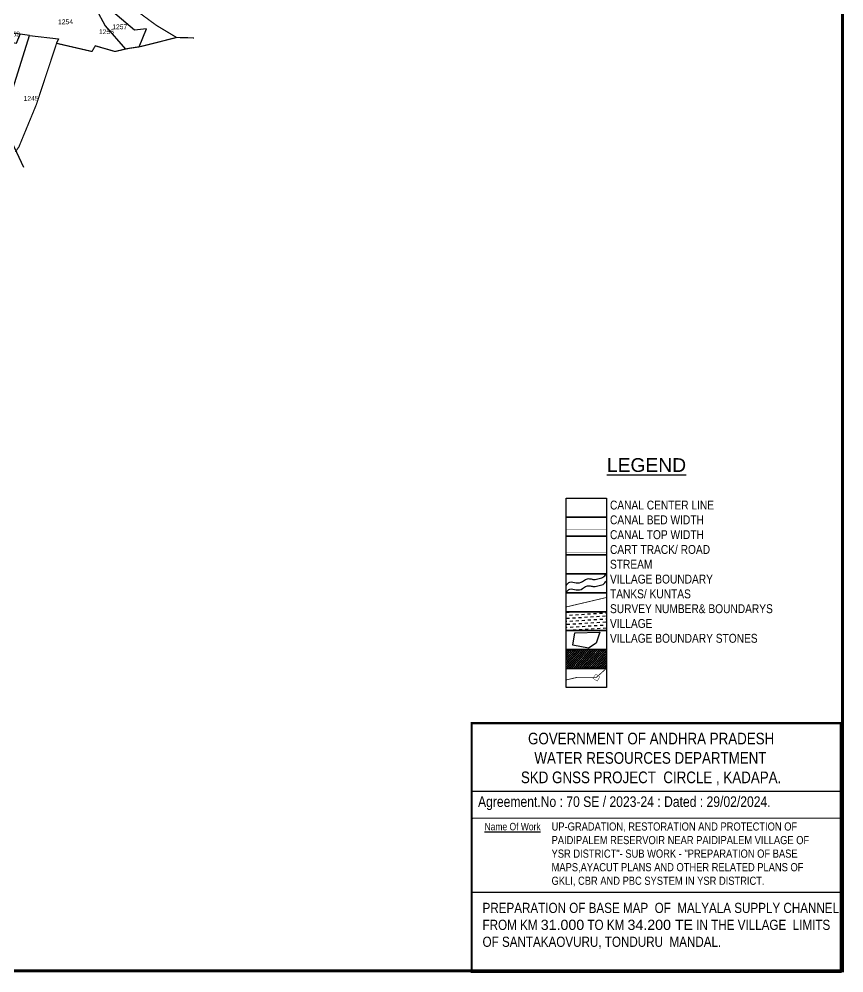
# Model space of a CAD drawing. Header units: inches. Extents: x 210717 to 251299, y 1601244 to 1613022.
# Drawn here: x 216195 to 218934, y 1602804 to 1605974 of the extents above; entities that cross this region are included whole.
import ezdxf
from ezdxf.enums import TextEntityAlignment as Align

# ---------------------------------------------------------------- set-up
doc = ezdxf.new("R2010")
doc.units = ezdxf.units.IN
doc.header["$LTSCALE"] = 15
doc.header["$MEASUREMENT"] = 0
doc.linetypes.add('ACAD_ISO02W100', pattern=[15, 12, -3])
doc.linetypes.add('HIDDEN2', pattern=[0.1875, 0.125, -0.0625])
for name, color, linetype in [('CANAL1', 7, 'Continuous'), ('FRAME 025', 7, 'Continuous'), ('PAPER SIZE', 5, 'Continuous'), ('PLOT', 7, 'Continuous'), ('PLOT NO', 7, 'Continuous'), ('ROAD', 1, 'Continuous'), ('TABLE', 7, 'Continuous'), ('tank', 4, 'Continuous'), ('TITLEBLOCK', 7, 'Continuous'), ('VILLAGE', 7, 'Continuous'), ('VILLAGE BOUNDARY', 5, 'Continuous'), ('VILLAGE BOUNDRY', 5, 'Continuous'), ('VILLAGE STONES', 240, 'Continuous')]:
    doc.layers.add(name, color=color, linetype=linetype)
doc.styles.add('A', font='arial.ttf')
doc.styles.add('ARIALN', font='ARIALN.TTF')
doc.styles.get("Standard").update_dxf_attribs({"font": 'arial.ttf'})

msp = doc.modelspace()

# ---------------------------------------------------------------- hatches: boundary and pattern name
at = {"layer": 'tank'}
h = msp.add_hatch(dxfattribs=at)
h.set_pattern_fill('DASH', color=256, scale=79.819191, angle=3.5405, style=0)
h.set_pattern_definition([(3.5405362, (-289974.302, 489123.353), (9.342204414, 10.574506864), [9.97739893, -9.97739893])])
h.paths.add_polyline_path([(218011.2, 1604004.2), (218145.2, 1604004.2), (218145.2, 1603941.3), (218011.2, 1603941.3)])
at = {"layer": 'VILLAGE', "linetype": 'Continuous'}
h = msp.add_hatch(dxfattribs=at)
h.set_pattern_fill('SACNCR', color=256, scale=53.611877, angle=1.5303, style=0)
h.set_pattern_definition([(46.53031993, (-289974.302, 489123.353), (-3.6476442, 3.457818395), []), (46.53031993, (-289970.7494, 489123.448), (-3.6476442, 3.457818395), [0, -5.026113434])])
h.paths.add_polyline_path([(218011.2, 1603878.5), (218145.2, 1603878.5), (218145.2, 1603815.6), (218011.2, 1603815.6)])

# ---------------------------------------------------------------- linework, layer by layer
at = {"layer": 'CANAL1', "color": 1, "linetype": 'HIDDEN2', "ltscale": 100, "const_width": 0.657}
msp.add_lwpolyline([(218011.2, 1604349.8), (218145.2, 1604349.8)], dxfattribs=at)
at = {"layer": 'CANAL1', "color": 5, "ltscale": 100, "const_width": 0.657}
for points in [[(218145.2, 1604296.8), (218011.2, 1604296.8)], [(218145.2, 1604277.1), (218011.2, 1604277.1)]]:
    msp.add_lwpolyline(points, dxfattribs=at)
at = {"layer": 'CANAL1', "color": 1, "ltscale": 100, "const_width": 0.657}
for points in [[(218145.2, 1604247.1), (218011.2, 1604247.1)], [(218145.2, 1604201.1), (218011.2, 1604201.1)]]:
    msp.add_lwpolyline(points, dxfattribs=at)
at = {"layer": 'FRAME 025', "lineweight": -3}
for points, elevation in [([(217701.6, 1603408), (218927.7, 1603408)], 0.4), ([(217701.6, 1603317.9), (218925.9, 1603318.7)], 4.9), ([(217701.4, 1603072.3), (218927.3, 1603071.7)], 5.9)]:
    msp.add_lwpolyline(points, dxfattribs=dict(at, elevation=elevation))
at = {"layer": 'PAPER SIZE', "color": 5, "const_width": 7.3}
msp.add_lwpolyline([(218923.6, 1602807.3), (217697.7, 1602807.3), (217697.7, 1603633.8), (218923.6, 1603633.8)], close=True, dxfattribs=at)
at = {"layer": 'PLOT'}
for points in [[(216593.9, 1605881.6), (216617.5, 1605941.5), (216578.4, 1605936.8), (216492.1, 1606010), (216471.6, 1606059.3), (216459.5, 1606060)], [(216450.8, 1606006.3), (216480.8, 1605951.6), (216548, 1605874.3)], [(216229.6, 1605919.3), (216198.2, 1605924), (216099.8, 1605941.7)], [(216126.4, 1605903.9), (216186.2, 1605894.2), (216198.2, 1605924)], [(216101.6, 1605719.7), (216158.2, 1605692), (216229.6, 1605919.3), (216325.9, 1605908.4), (216319.2, 1605893.3)]]:
    msp.add_lwpolyline(points, dxfattribs=at)
at = {"layer": 'PLOT NO'}
for points in [[(218011.2, 1604381.2), (218145.2, 1604381.2), (218145.2, 1604318.4), (218011.2, 1604318.4)], [(218011.2, 1604318.4), (218145.2, 1604318.4), (218145.2, 1604255.5), (218011.2, 1604255.5)], [(218011.2, 1604255.5), (218145.2, 1604255.5), (218145.2, 1604192.7), (218011.2, 1604192.7)], [(218011.2, 1604192.7), (218145.2, 1604192.7), (218145.2, 1604129.8), (218011.2, 1604129.8)], [(218011.2, 1604129.8), (218145.2, 1604129.8), (218145.2, 1604067), (218011.2, 1604067)], [(218011.2, 1604067), (218145.2, 1604067), (218145.2, 1604004.2), (218011.2, 1604004.2)], [(218011.2, 1604004.2), (218145.2, 1604004.2), (218145.2, 1603941.3), (218011.2, 1603941.3)], [(218011.2, 1603941.3), (218145.2, 1603941.3), (218145.2, 1603878.5), (218011.2, 1603878.5)], [(218011.2, 1603878.5), (218145.2, 1603878.5), (218145.2, 1603815.6), (218011.2, 1603815.6)], [(218011.2, 1603815.6), (218145.2, 1603815.6), (218145.2, 1603752.8), (218011.2, 1603752.8)]]:
    msp.add_lwpolyline(points, close=True, dxfattribs=at)
msp.add_lwpolyline([(218033.6, 1603892.5), (218040.5, 1603933.9), (218123.2, 1603935.7), (218111.3, 1603899.5), (218086.3, 1603882.8), (218033.6, 1603892.5)], dxfattribs=at)
at = {"layer": 'PLOT NO', "color": 4}
for points in [[(218011.2, 1604091), (218023.5, 1604102.8), (218045, 1604100.3), (218066, 1604104.3), (218072.2, 1604109.3), (218086.4, 1604114.1), (218097.6, 1604112.3), (218108.6, 1604111.1), (218116.9, 1604113.8), (218134.3, 1604118.5), (218145.2, 1604129.8)], [(218011.2, 1604067.4), (218023.5, 1604079.3), (218045, 1604076.8), (218066, 1604080.8), (218072.2, 1604085.8), (218086.4, 1604090.6), (218097.6, 1604088.8), (218108.6, 1604087.6), (218116.9, 1604090.3), (218134.3, 1604094.9), (218145.2, 1604106.3)]]:
    msp.add_spline(points, degree=3, dxfattribs=at)
at = {"layer": 'ROAD', "color": 30}
msp.add_lwpolyline([(216210.6, 1605480.8), (216147.8, 1605615.4), (216134, 1605720.1), (216089.3, 1605777.6), (216073.9, 1605966.4), (216043.6, 1606074.6), (216053.3, 1606127.6), (216080.2, 1606207.8)], dxfattribs=at)
at = {"layer": 'VILLAGE BOUNDARY', "const_width": 4}
msp.add_lwpolyline([(216506.1, 1606059.3), (216651.1, 1605952.7), (216717.9, 1605912.7), (216776, 1605911.2), (216717.9, 1605912.7), (216616.6, 1605887.1), (216593.9, 1605881.6), (216560.5, 1605876.7), (216548, 1605874.3), (216513.4, 1605866), (216447.8, 1605885), (216436.7, 1605866.1), (216319.2, 1605893.3), (216252.2, 1605690.2), (216194.1, 1605549.3), (216182.3, 1605532.7)], dxfattribs=at)
at = {"layer": 'VILLAGE BOUNDRY', "const_width": 10}
msp.add_lwpolyline([(210753, 1611669.9), (218929.3, 1611669.9), (218929.3, 1602810.3), (210753, 1602810.3)], close=True, dxfattribs=at)
at = {"layer": 'VILLAGE BOUNDRY', "linetype": 'ACAD_ISO02W100', "ltscale": 2, "const_width": 2.63}
for points in [[(218011.2, 1604019.8), (218145.2, 1604051.3)], [(218011.2, 1603777.2), (218048.2, 1603785.9), (218112.3, 1603785.9), (218145.2, 1603815.6)]]:
    msp.add_lwpolyline(points, dxfattribs=at)
at = {"layer": 'VILLAGE STONES', "const_width": 1.33}
msp.add_lwpolyline([(218100.7, 1603782.8), (218109.8, 1603796.8), (218123.8, 1603787.7), (218114.7, 1603773.7)], close=True, dxfattribs=at)

# ---------------------------------------------------------------- texts
at = {"layer": 'PLOT NO'}
for s, p in [('1254', (216348.9, 1605964.8)), ('1257', (216528.9, 1605948.1)), ('1252', (216172.6, 1605924.1)), ('1256', (216484.6, 1605931.9)), ('1245', (216234.6, 1605710.2))]:
    msp.add_text(s, height=16, rotation=0.486, dxfattribs=at).set_placement(p, align=Align.MIDDLE_CENTER)
at = {"layer": 'TABLE', "extrusion": (0.000201441, 0.004807, 0.999988), "style": 'A'}
msp.add_text('%%ULEGEND', height=45.8, rotation=359.9999, dxfattribs=at).set_placement((218278.6, 1604472.9, 7756.5), align=Align.MIDDLE)
at = {"layer": 'TITLEBLOCK', "extrusion": (0.000201441, 0.004807, 0.999988), "style": 'ARIALN'}
msp.add_text('%%UName Of Work', height=24.587, rotation=359.9999, dxfattribs=at).set_placement((217740.7, 1603258.9, 7752.1))
at = {"layer": 'TITLEBLOCK', "extrusion": (0.000201441, 0.004807, 0.999988), "attachment_point": 1, "text_direction": (1, -1e-06, -0.000201), "style": 'ARIALN'}
for s, insert, char_height, width in [('CANAL CENTER LINE \\PCANAL BED WIDTH {\\H1.52882x; }\\PCANAL TOP WIDTH {\\H1.35255x; }\\PCART TRACK/ ROAD{\\H1.4113x; }\\PSTREAM {\\H1.39172x; }\\PVILLAGE BOUNDARY{\\H1.39825x; }\\PTANKS/ KUNTAS{\\H1.39607x; }\\PSURVEY NUMBER& BOUNDARYS{\\H1.3968x; }\\PVILLAGE{\\H1.39655x; }\\PVILLAGE BOUNDARY STONES{\\H1.39664x; }', (218157.3, 1604373.4), 29.518, 618.872), ('\\pi44.43425;GOVERNMENT OF ANDHRA PRADESH  \\P\\pi65.49115;WATER RESOURCES DEPARTMENT      \\P\\pi20.76339;SKD GNSS PROJECT  CIRCLE , KADAPA.', (217840.7, 1603602, -5.6), 38.708, 900.516), ('Agreement.No : 70 SE / 2023-24 : Dated : 29/02/2024.', (217719, 1603390.4, -1.6), 35.159, 1134.882), ('UP-GRADATION, RESTORATION AND PROTECTION OF PAIDIPALEM RESERVOIR NEAR PAIDIPALEM VILLAGE OF YSR DISTRICT"- SUB WORK - "PREPARATION OF BASE MAPS,AYACUT PLANS AND OTHER RELATED PLANS OF GKLI, CBR AND PBC SYSTEM IN YSR DISTRICT.', (217963.3, 1603303.8, -0.9), 27.0452, 872.986), ('PREPARATION OF BASE MAP  OF  {\\C1;MALYALA SUPPLY CHANNEL  }FROM KM {\\fArial|b0|i0|c0|p34;\\C0;31.000} TO KM {\\fArial|b0|i0|c0|p34;\\C0;34.200 TE} IN THE VILLAGE  LIMITS OF {\\C1;SANTAKAOVURU, TONDURU } MANDAL.', (217734, 1603036.6, -4.3), 33.763, 1192.521)]:
    msp.add_mtext(s, dxfattribs=dict(at, insert=insert, char_height=char_height, width=width))

doc.saveas('drawing.dxf')
